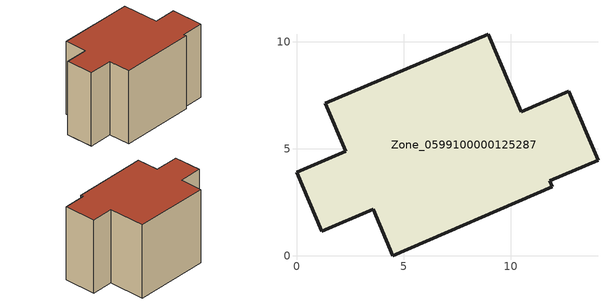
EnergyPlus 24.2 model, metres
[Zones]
Zone_0599100000125287
 floor ground (C_G): 12.72,7.68 14.08,4.46 11.83,3.5 11.95,3.22 4.5,0 3.58,2.17 1.17,1.15 0,3.92 2.3,4.89 1.35,7.13 8.96,10.36 10.5,6.74 z0
 wall outside (C_F): 10.5,6.74 8.96,10.36 1.35,7.13 2.3,4.89 0,3.92 1.17,1.15 3.58,2.17 4.5,0 11.95,3.22 11.83,3.5 14.08,4.46 12.72,7.68 10.5,6.74 z0:8.13
 roof outside (C_R): 14.08,4.46 12.72,7.68 10.5,6.74 8.96,10.36 1.35,7.13 2.3,4.89 0,3.92 1.17,1.15 3.58,2.17 4.5,0 11.95,3.22 11.83,3.5 z8.13
[BUILDING]
Pand.0599100000125287: North Axis=0; Terrain=City; Loads Convergence Tolerance Value=0.04; Temperature Convergence Tolerance Value=0.4; Solar Distribution=FullExterior; Maximum Number of Warmup Days=25; Minimum Number of Warmup Days=1
[Site:Location]
Rotterdam.The.Hague.AP_ZH_NLD Design_Conditions: Latitude=51.96; Longitude=4.45; Time Zone=1; Elevation=-4.5
[SITE:GROUNDTEMPERATURE:BUILDINGSURFACE]
18, 18, 18, 18, 18, 18, 18, 18, 18, 18, 18, 18
[MATERIAL] Thermal Absorptance=0.9; Solar Absorptance=0.7; Visible Absorptance=0.7
Name | Roughness | Thickness | Conductivity | Density | Specific Heat
G.D.1965 | MediumSmooth | 0.15 | 1 | 540 | 1210
F.D.1965 | Rough | 0.3 | 0.857143 | 1920 | 840
R.D.1965 | MediumRough | 0.2 | 0.08 | 1500 | 1000
[CONSTRUCTION]
C_G: G.D.1965
C_F: F.D.1965
C_R: R.D.1965
[ZONE]
Zone_0599100000125287: Type=1; Multiplier=1; Ceiling Height=Autocalculate; Volume=Autocalculate; Floor Area=autocalculate; Part of Total Floor Area=Yes
[ZONEINFILTRATION:DESIGNFLOWRATE]
Infil_Zone_0599100000125287: Zone or ZoneList or Space or SpaceList=Zone_0599100000125287; Schedule=AlwaysOn; Design Flow Rate Calculation Method=Flow/Area; Flow Rate per Floor Area=0.0042; Constant Term Coefficient=1; Temperature Term Coefficient=0; Velocity Term Coefficient=0; Velocity Squared Term Coefficient=0
[HVACTEMPLATE:ZONE:IDEALLOADSAIRSYSTEM]
Zone_0599100000125287: Maximum Heating Supply Air Temperature=50; Minimum Cooling Supply Air Temperature=13; Maximum Heating Supply Air Humidity Ratio=0.0156; Minimum Cooling Supply Air Humidity Ratio=0.0077; Heating Limit=NoLimit; Cooling Limit=NoLimit; Dehumidification Control Type=ConstantSensibleHeatRatio; Cooling Sensible Heat Ratio=0.7; Dehumidification Setpoint=60; Humidification Control Type=None; Humidification Setpoint=30; Outdoor Air Method=None; Outdoor Air Flow Rate per Person=0.00944; Outdoor Air Flow Rate per Zone Floor Area=0; Outdoor Air Flow Rate per Zone=0; Demand Controlled Ventilation Type=None; Outdoor Air Economizer Type=NoEconomizer; Heat Recovery Type=None; Sensible Heat Recovery Effectiveness=0.7; Latent Heat Recovery Effectiveness=0.65
[ZONECONTROL:THERMOSTAT]
ThermostatControl_Zone_0599100000125287: Zone or ZoneList=Zone_0599100000125287; Control Type Schedule=DualSetpointControlType; Control 1=Thermostat_Zone_0599100000125287; Temperature Difference Between Cutout And Setpoint=0
[THERMOSTATSETPOINT:DUALSETPOINT]
Thermostat_Zone_0599100000125287: Heating Setpoint Temperature Schedule=HeatingSetpoint_Zone_0599100000125287; Cooling Setpoint Temperature Schedule=CoolingSetpoint_Zone_0599100000125287
[SCHEDULE:COMPACT]
HeatingSetpoint_Zone_0599100000125287: Through: 12/31, For: AllDays, Until: 24:00, 21
CoolingSetpoint_Zone_0599100000125287: Through: 12/31, For: AllDays, Until: 24:00, 24
DualSetpointControlType: Through: 12/31, For: AllDays, Until: 24:00, 4
AlwaysOn: Through: 12/31, For: AllDays, Until: 24:00, 1
